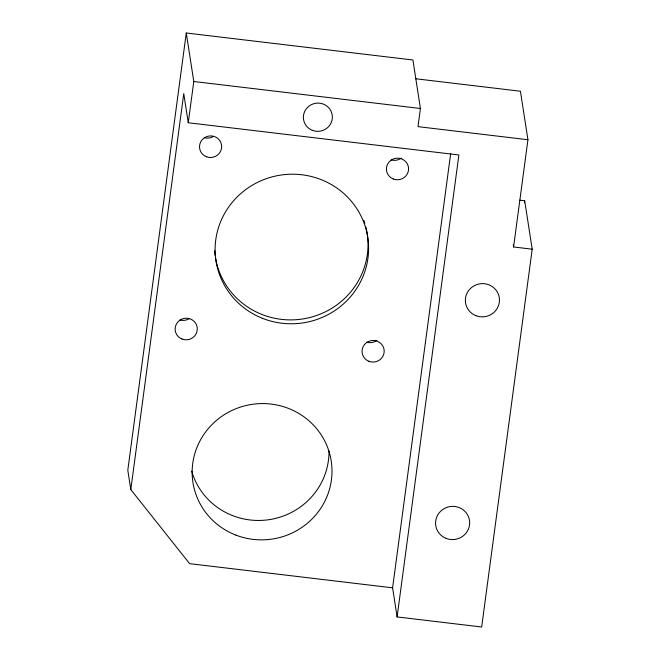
<?xml version="1.0" encoding="UTF-8"?>
<svg xmlns="http://www.w3.org/2000/svg" width="660" height="660" viewBox="0 0 660 660"><rect width="100%" height="100%" fill="white"/><g stroke="black" fill="none" stroke-linecap="round" stroke-linejoin="round"><path stroke-width="0.99" d="M532.199 249.191L513.595 246.972L527.934 139.738L417.995 126.646L420.428 108.496L412.912 59.994L186.268 33L127.801 470.201L130.804 489.605L189.635 563.656L392.601 587.829L397.105 616.927L481.668 627L532.199 249.191L524.683 200.755L519.783 200.17M130.804 489.605L183.761 93.646L188.265 122.752L458.882 154.976L397.105 616.927M188.265 122.752L193.784 81.502L186.268 33M392.601 587.829L450.689 153.475M524.411 202.793L524.683 200.755M415.577 78.746L520.427 91.237L527.934 139.738M193.784 81.502L420.428 108.496M513.282 244.959L513.595 246.972M367.471 235.62A76.807 74.745 -8.8 0 1 301.859 319.093A76.807 74.745 -8.8 0 1 215.457 257.499M215.168 255.568A76.807 74.745 -8.8 0 1 214.673 250.701M363.908 220.399A76.807 74.745 -8.8 0 1 364.823 223.196M365.871 226.966A76.807 74.745 -8.8 0 1 367.348 234.647M213.568 136.364A11.096 10.799 -8.8 0 1 204.27 137.635M401.255 158.078A11.096 10.799 -8.8 0 1 391.165 159.901M376.868 340.378A11.096 10.799 -8.8 0 1 366.787 342.202M328.993 451.102A69.976 68.104 -8.8 0 1 268.859 519.709A69.976 68.104 -8.8 0 1 191.689 471.116M189.181 318.664A11.096 10.799 -8.8 0 1 179.891 319.943M312.345 130.333A14.503 14.116 -8.8 0 0 332.244 115.261A14.503 14.116 -8.8 0 0 309.037 106.103A14.503 14.116 -8.8 0 0 312.345 130.333M475.901 315.661A17.069 16.607 -8.8 0 0 499.323 297.924A17.069 16.607 -8.8 0 0 472.015 287.158A17.069 16.607 -8.8 0 0 475.901 315.661M446.119 538.387A17.069 16.607 -8.8 0 0 469.532 520.649A17.069 16.607 -8.8 0 0 442.225 509.883A17.069 16.607 -8.8 0 0 446.119 538.387M262.564 318.351A76.807 74.745 -8.8 0 0 367.942 238.532A76.807 74.745 -8.8 0 0 245.058 190.08A76.807 74.745 -8.8 0 0 262.564 318.351M206.365 156.725A11.096 10.799 -8.8 0 0 221.587 145.2A11.096 10.799 -8.8 0 0 203.841 138.196A11.096 10.799 -8.8 0 0 206.365 156.725M393.269 178.984A11.096 10.799 -8.8 0 0 408.49 167.458A11.096 10.799 -8.8 0 0 390.736 160.454A11.096 10.799 -8.8 0 0 393.269 178.984M368.882 361.292A11.096 10.799 -8.8 0 0 384.103 349.759A11.096 10.799 -8.8 0 0 366.358 342.763A11.096 10.799 -8.8 0 0 368.882 361.292M235.925 535.128A69.976 68.104 -8.8 0 0 331.312 461.62A69.976 68.104 -8.8 0 0 218.971 418.399A69.976 68.104 -8.8 0 0 235.925 535.128M181.987 339.034A11.096 10.799 -8.8 0 0 197.208 327.5A11.096 10.799 -8.8 0 0 179.462 320.504A11.096 10.799 -8.8 0 0 181.987 339.034"/></g></svg>
